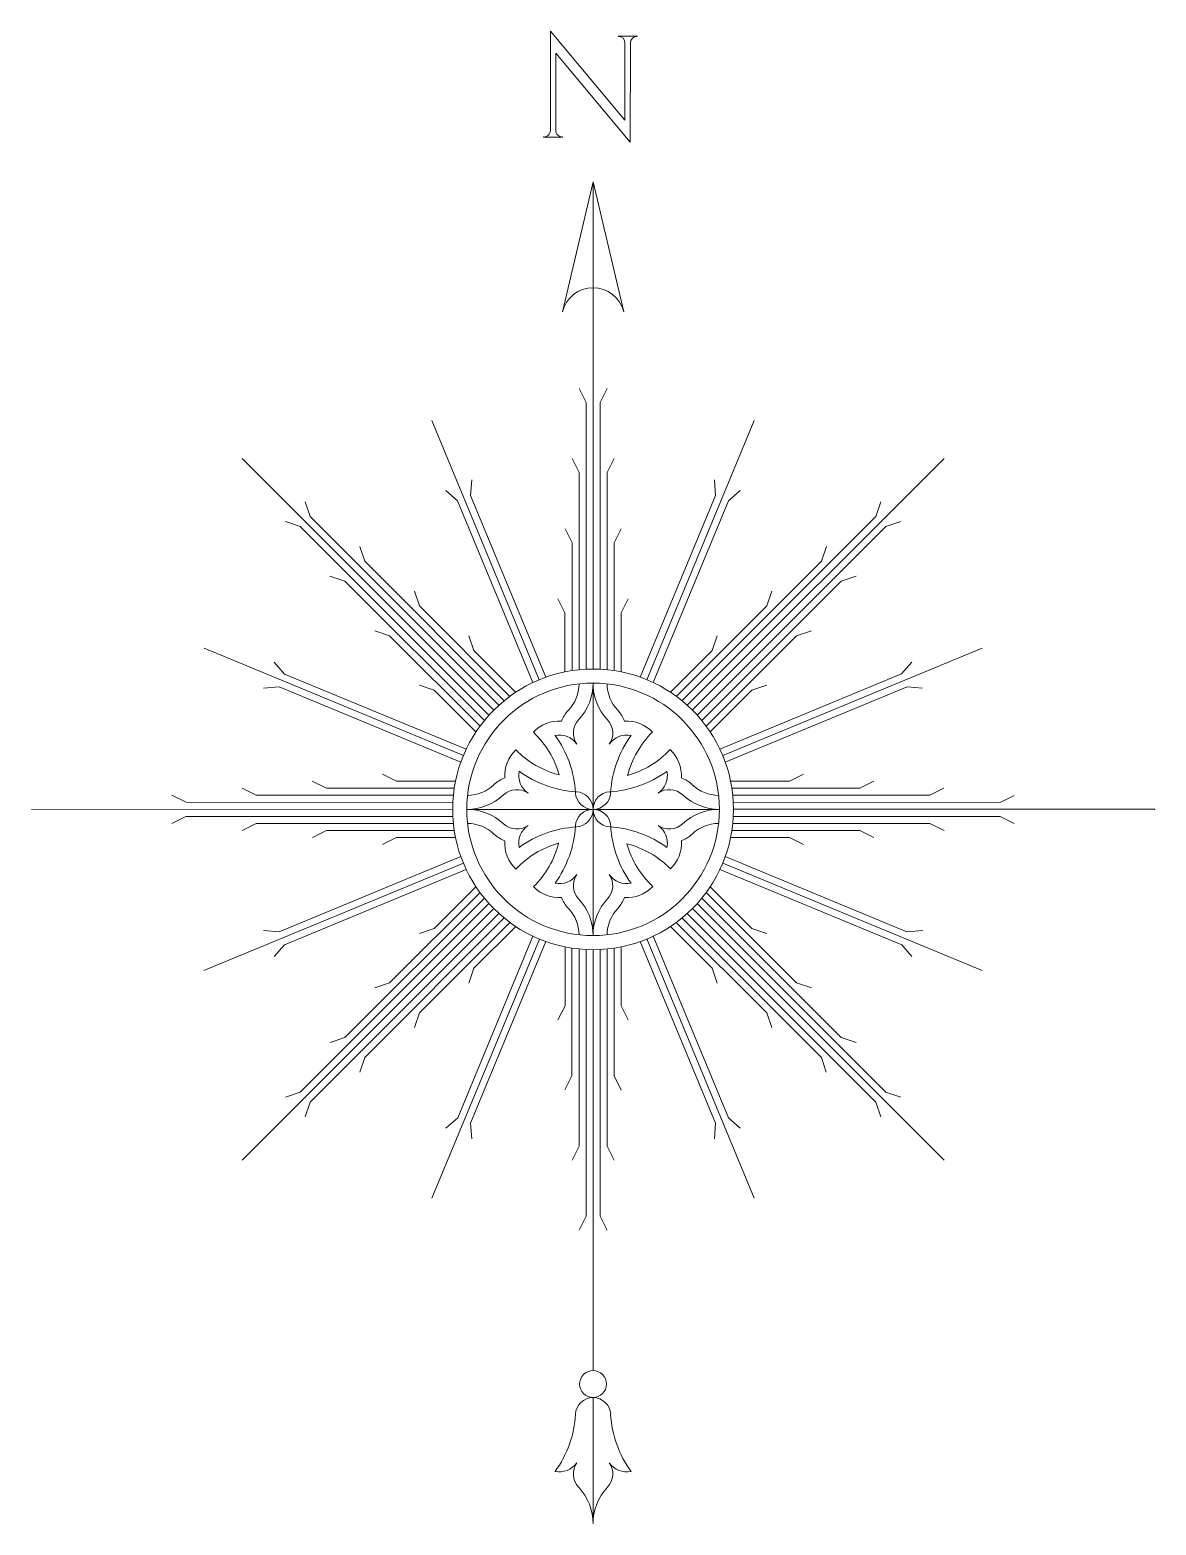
# Model space of a CAD drawing. Header units: millimetres. Extents: x -18.1 to 18.1, y -24.1 to 24.1.
import ezdxf

# ---------------------------------------------------------------- set-up
doc = ezdxf.new("R2010")
doc.units = ezdxf.units.MM
doc.layers.add('Штамп', color=7, linetype='Continuous', lineweight=0)

# ---------------------------------------------------------------- blocks, each defined once
blk = doc.blocks.new('FROM_S')
at = {"layer": 'Штамп', "color": 7, "linetype": 'Continuous', "lineweight": 0}
blk.add_line((502.6, -126.2), (2011.1, -504.6), dxfattribs=at)
blk.add_line((502.6, -126.2), (2011.1, -504.6), dxfattribs=at)
for p in [(502.6, -126.2), (2011.1, -504.6)]:
    blk.add_point(p, dxfattribs=at)
blk = doc.blocks.new('*U5')
at = {"layer": 'Штамп', "color": 7, "linetype": 'Continuous', "lineweight": 0}
for p, q in [((-60.6, 1103), (-60.9, 956.4)), ((49.3, 971.5), (-60.6, 1103)), ((67.4, 1095.2), (39.6, 1095.3)), ((49.5, 1085.3), (49.3, 971.5)), ((57.1, 938.8), (57.5, 1085.3)), ((-53, 956.4), (-52.7, 1070.3)), ((-52.7, 1070.3), (57.1, 938.8)), ((-70.9, 946.5), (-43.1, 946.4)), ((1.9, 880.1), (-43.8, 688.1)), ((0.4, 160.3), (1.9, 880.1)), ((46.8, 687.9), (1.9, 880.1)), ((-9.1, 554.3), (-19.4, 575)), ((11.6, 554.2), (22, 575)), ((-10, 160), (-9.1, 554.3)), ((10.8, 160), (11.6, 554.2)), ((-79, 144.7), (-236.9, 528.2)), ((79.7, 144.3), (239.2, 527.1)), ((-146.3, 99.9), (-517.3, 472.4)), ((-19.7, 450.6), (-30, 471.4)), ((21.8, 450.5), (32.2, 471.3)), ((146.9, 99.2), (519.5, 470.2)), ((-20.3, 159.3), (-19.7, 450.6)), ((21.1, 159.2), (21.8, 450.5)), ((-199.1, 409.2), (-216.6, 424.4)), ((-179.9, 417.1), (-178.2, 440.2)), ((181.8, 416.3), (180.2, 439.4)), ((201, 408.3), (218.5, 423.5)), ((-417, 386.4), (-424.3, 408.4)), ((-88.5, 140.5), (-199.1, 409.2)), ((-69.3, 148.4), (-179.9, 417.1)), ((70.1, 148.1), (181.8, 416.3)), ((89.2, 140.1), (201, 408.3)), ((418.8, 384.6), (426.1, 406.6)), ((-431.7, 371.7), (-453.7, 379.1)), ((-138.8, 107), (-417, 386.4)), ((139.4, 106.4), (418.8, 384.6)), ((433.4, 369.9), (455.4, 377.2)), ((-153.5, 92.4), (-431.7, 371.7)), ((-30.3, 347), (-40.6, 367.7)), ((31.9, 346.8), (42.3, 367.6)), ((154, 91.7), (433.4, 369.9)), ((-336.5, 320.2), (-343.8, 342.2)), ((-30.7, 158), (-30.3, 347)), ((31.5, 157.9), (31.9, 346.8)), ((338, 318.8), (345.4, 340.8)), ((-130.9, 113.8), (-336.5, 320.2)), ((131.5, 113.2), (338, 318.8)), ((-365.9, 290.9), (-387.9, 298.3)), ((-160.3, 84.5), (-365.9, 290.9)), ((160.8, 83.8), (367.2, 289.4)), ((367.2, 289.4), (389.3, 296.7)), ((-256, 254.1), (-263.3, 276.1)), ((257.2, 253), (264.6, 274.9)), ((-122.6, 120.1), (-256, 254.1)), ((-40.9, 243.3), (-51.2, 264.1)), ((-41.1, 156.2), (-40.9, 243.3)), ((41.9, 156), (42.1, 243.1)), ((42.1, 243.1), (52.5, 263.9)), ((123.3, 119.6), (257.2, 253)), ((-300.1, 210.2), (-322, 217.5)), ((-166.7, 76.3), (-300.1, 210.2)), ((-175.5, 187.9), (-182.8, 209.9)), ((167.2, 75.5), (301.1, 208.9)), ((176.4, 187.2), (183.8, 209.1)), ((301.1, 208.9), (323.1, 216.2)), ((-191.4, 32.7), (-574.2, 192.2)), ((-114, 126.2), (-175.5, 187.9)), ((114.7, 125.7), (176.4, 187.2)), ((191.7, 31.9), (575.2, 189.8)), ((-455.4, 153.9), (-470.6, 171.5)), ((456.2, 152), (471.4, 169.5)), ((-463.4, 134.8), (-486.5, 133.2)), ((-195.2, 23), (-463.4, 134.8)), ((-187.2, 42.2), (-455.4, 153.9)), ((-234.3, 129.4), (-256.2, 136.8)), ((0, -47.1), (0.4, 139.6)), ((0, -47.1), (0.4, 139.6)), ((187.5, 41.4), (456.2, 152)), ((195.4, 22.2), (464.1, 132.8)), ((234.9, 128.4), (257, 135.7)), ((464.1, 132.8), (487.2, 131.1)), ((-172.8, 67.6), (-234.3, 129.4)), ((173.2, 66.9), (234.9, 128.4)), ((-290.2, -5), (-311, 5.4)), ((290.4, -6.2), (311.1, 4.1)), ((-497.6, -25.3), (-518.4, -14.9)), ((-393.9, -15.1), (-414.7, -4.7)), ((-205, -15.5), (-393.9, -15.1)), ((-203.1, -5.2), (-290.2, -5)), ((203.2, -6), (290.4, -6.2)), ((205, -16.4), (394, -16.8)), ((394, -16.8), (414.8, -6.5)), ((497.7, -27.4), (518.4, -17.1)), ((-601.3, -35.4), (-622.1, -25)), ((-207.1, -36.3), (-601.3, -35.4)), ((-206.3, -25.9), (-497.6, -25.3)), ((206.3, -26.8), (497.7, -27.4)), ((207.1, -37.1), (601.3, -38)), ((601.3, -38), (622.1, -27.7)), ((-207.4, -46.6), (-829.5, -45.3)), ((-601.4, -56.2), (-622.1, -66.5)), ((-207.1, -57), (-601.4, -56.2)), ((0, -47.1), (-186.7, -46.7)), ((0, -47.1), (-186.7, -46.7)), ((0, -47.1), (-0.4, -233.7)), ((0, -47.1), (-0.4, -233.7)), ((0, -47.1), (186.6, -47.5)), ((0, -47.1), (186.6, -47.5)), ((207, -57.9), (601.3, -58.7)), ((601.3, -58.7), (622, -69.1)), ((-497.7, -66.8), (-518.5, -77.1)), ((-206.4, -67.4), (-497.7, -66.8)), ((-394.1, -77.3), (-414.8, -87.7)), ((-205.1, -77.7), (-394.1, -77.3)), ((-290.4, -87.9), (-311.2, -98.3)), ((-203.3, -88.1), (-290.4, -87.9)), ((204.9, -78.6), (393.9, -79)), ((206.2, -68.2), (497.6, -68.9)), ((393.9, -79), (414.6, -89.4)), ((497.6, -68.9), (518.3, -79.3)), ((203.1, -89), (290.2, -89.2)), ((290.2, -89.2), (310.9, -99.6)), ((-191.8, -126), (-575.3, -283.9)), ((-195.5, -116.3), (-464.2, -227)), ((191.4, -126.8), (574.2, -286.3)), ((195.1, -117.2), (463.3, -228.9)), ((-187.6, -135.5), (-456.3, -246.1)), ((187.1, -136.3), (455.4, -248.1)), ((-167.2, -169.7), (-301.2, -303)), ((-173.3, -161), (-235, -222.5)), ((166.7, -170.4), (300, -304.3)), ((172.7, -161.8), (234.2, -223.5)), ((-147, -193.4), (-519.5, -564.4)), ((-154.1, -185.9), (-433.5, -464)), ((-160.9, -178), (-367.3, -383.5)), ((146.3, -194), (517.3, -566.6)), ((153.4, -186.5), (431.6, -465.9)), ((160.2, -178.6), (365.8, -385.1)), ((-139.5, -200.5), (-418.8, -478.7)), ((-131.6, -207.3), (-338, -412.9)), ((-123.4, -213.8), (-257.3, -347.1)), ((-114.7, -219.8), (-176.5, -281.3)), ((113.9, -220.3), (175.4, -282)), ((122.6, -214.3), (255.9, -348.2)), ((130.9, -207.9), (336.4, -414.3)), ((138.8, -201.1), (416.9, -480.5)), ((-464.2, -227), (-487.3, -225.3)), ((-235, -222.5), (-257, -229.8)), ((-79.8, -238.5), (-239.3, -621.3)), ((-89.3, -234.2), (-201, -502.5)), ((-70.1, -242.2), (-181.9, -510.4)), ((69.2, -242.5), (179.9, -511.2)), ((78.9, -238.8), (236.8, -622.3)), ((88.4, -234.6), (199, -503.3)), ((234.2, -223.5), (256.2, -230.9)), ((463.3, -228.9), (486.5, -227.3)), ((-456.3, -246.1), (-471.5, -263.6)), ((-41.9, -250.2), (-42.1, -337.3)), ((-31.6, -252), (-32, -441)), ((-21.2, -253.3), (-21.8, -544.7)), ((-10.8, -254.1), (-11.7, -648.4)), ((-0.5, -254.4), (-1.8, -876.5)), ((9.9, -254.2), (9.1, -648.4)), ((20.3, -253.4), (19.7, -544.8)), ((30.6, -252.1), (30.2, -441.1)), ((41, -250.3), (40.8, -337.5)), ((455.4, -248.1), (470.5, -265.6)), ((-176.5, -281.3), (-183.9, -303.3)), ((175.4, -282), (182.7, -304.1)), ((-301.2, -303), (-323.2, -310.3)), ((300, -304.3), (322, -311.7)), ((-257.3, -347.1), (-264.6, -369.1)), ((-42.1, -337.3), (-52.5, -358)), ((40.8, -337.5), (51.1, -358.2)), ((255.9, -348.2), (263.2, -370.2)), ((-367.3, -383.5), (-389.3, -390.8)), ((365.8, -385.1), (387.8, -392.5)), ((-338, -412.9), (-345.4, -434.9)), ((336.4, -414.3), (343.7, -436.4)), ((-32, -441), (-42.4, -461.7)), ((30.2, -441.1), (40.6, -461.9)), ((-433.5, -464), (-455.5, -471.3)), ((-418.8, -478.7), (-426.2, -500.7)), ((416.9, -480.5), (424.2, -502.5)), ((431.6, -465.9), (453.6, -473.2)), ((-201, -502.5), (-218.6, -517.6)), ((199, -503.3), (216.5, -518.5)), ((-181.9, -510.4), (-180.3, -533.6)), ((179.9, -511.2), (178.2, -534.3)), ((-21.8, -544.7), (-32.2, -565.4)), ((19.7, -544.8), (30, -565.5)), ((-11.7, -648.4), (-22.1, -669.1)), ((9.1, -648.4), (19.4, -669.2)), ((-1.9, -916.4), (-2.3, -1103)), ((-1.9, -916.4), (-2.3, -1103))]:
    blk.add_line(p, q, dxfattribs=at)
for centre, radius in [((0, -47.1), 207.4), ((0, -47.1), 186.6), ((-1.8, -896.4), 19.9)]:
    blk.add_circle(centre, radius, dxfattribs=at)
for centre, radius, start, end in [((39.6, 1085.3), 9.93, 359.878, 89.8777), ((67.4, 1085.3), 9.93, 89.8792, 179.8789), ((-70.9, 956.4), 9.93, 269.8765, 359.8791), ((-43.1, 956.4), 9.93, 179.8777, 269.878), ((1.5, 677.3), 46.5, 13.1407, 166.6162), ((-77.9, 139.1), 57.6, 316.4488, 359.317), ((-79.4, 139.7), 79.8, 317.0101, 359.8785), ((80.1, 139.4), 79.8, 179.8784, 222.7468), ((78.7, 138.8), 57.6, 180.4398, 223.3082), ((0.2, 65.5), 49.8, 137.0109, 158.8882), ((0.2, 65.5), 49.8, 20.8687, 42.746), ((-49.8, 31.4), 52.2, 86.1218, 137.0512), ((-182.3, -33.1), 137.5, 15.6322, 46.6943), ((0.2, 65.5), 29.1, 137.0103, 214.3386), ((0.2, 65.5), 29.1, 325.4182, 42.7466), ((50.1, 31.1), 52.2, 43.3359, 93.6351), ((185.5, -32.1), 139, 134.5324, 165.4471), ((-49.8, 31.4), 31.5, 34.3384, 101.4276), ((-185.5, -31.3), 159.8, 3.194, 35.8427), ((50.1, 31.1), 31.5, 78.3293, 145.4184), ((185.5, -32.1), 159.8, 143.9142, 176.5628), ((-78.2, 3), 52.2, 133.3359, 183.6351), ((-15, 138.5), 139, 224.5324, 255.4471), ((13.9, 135.2), 137.5, 285.6322, 316.6943), ((78.4, 2.7), 52.2, 356.1218, 47.0512), ((-78.2, 3), 31.5, 168.3293, 235.4184), ((-15, 138.5), 159.8, 233.9142, 266.5628), ((15.7, 138.4), 159.8, 273.194, 305.8427), ((78.4, 2.7), 31.5, 304.3384, 11.4276), ((-185.9, 31.6), 57.6, 270.4398, 313.3082), ((-112.6, -46.8), 49.8, 110.8687, 132.746), ((-112.6, -46.8), 29.1, 55.4182, 132.7466), ((-26.1, -47), 26.1, 359.8785, 86.5629), ((26.1, -47.1), 26.1, 93.194, 179.8783), ((112.5, -47.3), 29.1, 47.0103, 124.3386), ((112.5, -47.3), 49.8, 47.0109, 68.8882), ((186.2, 30.8), 57.6, 226.4488, 269.317), ((-186.5, 33.1), 79.8, 269.8784, 312.7468), ((0, -21), 26.1, 183.194, 269.8783), ((0, -21), 26.1, 269.8785, 356.5629), ((186.8, 32.3), 79.8, 227.0101, 269.8785), ((-186.8, -126.4), 79.8, 47.0101, 89.8785), ((-0.1, -73.2), 26.1, 89.8785, 176.5629), ((-26.1, -47), 26.1, 273.194, 359.8783), ((26.1, -47.1), 26.1, 179.8785, 266.5629), ((-0.1, -73.2), 26.1, 3.194, 89.8783), ((186.4, -127.2), 79.8, 89.8784, 132.7468), ((-186.2, -125), 57.6, 46.4488, 89.317), ((-112.6, -46.8), 49.8, 227.0109, 248.8882), ((-112.6, -46.8), 29.1, 227.0103, 304.3386), ((-78.5, -96.8), 31.5, 124.3384, 191.4276), ((-15.8, -232.6), 159.8, 93.194, 125.8427), ((-185.6, -62), 159.8, 323.9142, 356.5628), ((14.9, -232.6), 159.8, 53.9142, 86.5628), ((185.5, -62.8), 159.8, 183.194, 215.8427), ((112.5, -47.3), 29.1, 235.4182, 312.7466), ((78.2, -97.2), 31.5, 348.3293, 55.4184), ((112.5, -47.3), 49.8, 290.8687, 312.746), ((185.8, -125.8), 57.6, 90.4398, 133.3082), ((-78.5, -96.8), 52.2, 176.1218, 227.0512), ((-14, -229.3), 137.5, 105.6322, 136.6943), ((-185.6, -62), 139, 314.5324, 345.4471), ((14.9, -232.6), 139, 44.5324, 75.4471), ((182.2, -61), 137.5, 195.6322, 226.6943), ((78.2, -97.2), 52.2, 313.3359, 3.6351), ((-50.1, -125.3), 31.5, 258.3293, 325.4184), ((-0.3, -159.6), 29.1, 145.4182, 222.7466), ((-0.3, -159.6), 29.1, 317.0103, 34.3386), ((49.7, -125.5), 31.5, 214.3384, 281.4276), ((-50.1, -125.3), 52.2, 223.3359, 273.6351), ((49.7, -125.5), 52.2, 266.1218, 317.0512), ((-0.3, -159.6), 49.8, 200.8687, 222.746), ((-78.7, -232.9), 57.6, 0.4398, 43.3082), ((-80.2, -233.5), 79.8, 359.8784, 42.7468), ((79.3, -233.9), 79.8, 137.0101, 179.8785), ((77.9, -233.3), 57.6, 136.4488, 179.317), ((-0.3, -159.6), 49.8, 317.0109, 338.8882), ((-1.9, -942.5), 26.1, 89.8784, 176.5628), ((-1.9, -942.5), 26.1, 3.1941, 89.8784), ((-187.4, -931.3), 159.8, 323.9144, 356.5631), ((183.6, -932.1), 159.8, 183.1938, 215.8424), ((-52, -994.6), 31.5, 258.329, 325.4181), ((-2.1, -1029), 29.1, 145.4183, 222.7467), ((-2.1, -1029), 29.1, 317.0101, 34.3385), ((47.9, -994.8), 31.5, 214.3388, 281.4279), ((-82, -1102.8), 79.8, 359.8784, 42.7468), ((77.5, -1103.2), 79.8, 137.0101, 179.8785)]:
    blk.add_arc(centre, radius, start, end, dxfattribs=at)
for p in [(39.6, 1095.3), (67.4, 1095.2), (-70.9, 946.5), (-43.1, 946.4)]:
    blk.add_point(p, dxfattribs=at)
at = {"layer": 'Штамп', "color": 7, "linetype": 'Continuous', "lineweight": 0, "xscale": 0.3999892996220157, "yscale": 0.3999892996220157, "zscale": 0.3999892996220157, "rotation": 13.96182605300544}
blk.add_blockref('FROM_S', (0, -47), dxfattribs=at)

msp = doc.modelspace()

# ---------------------------------------------------------------- block references
at = {"layer": 'Штамп', "color": 7, "linetype": 'Continuous', "lineweight": 0, "xscale": 0.0217802028424013, "yscale": 0.0217802028424013, "zscale": 0.0217802028424013, "rotation": 0.1216075047309203}
msp.add_blockref('*U5', (0, 0), dxfattribs=at)

doc.saveas('drawing.dxf')
